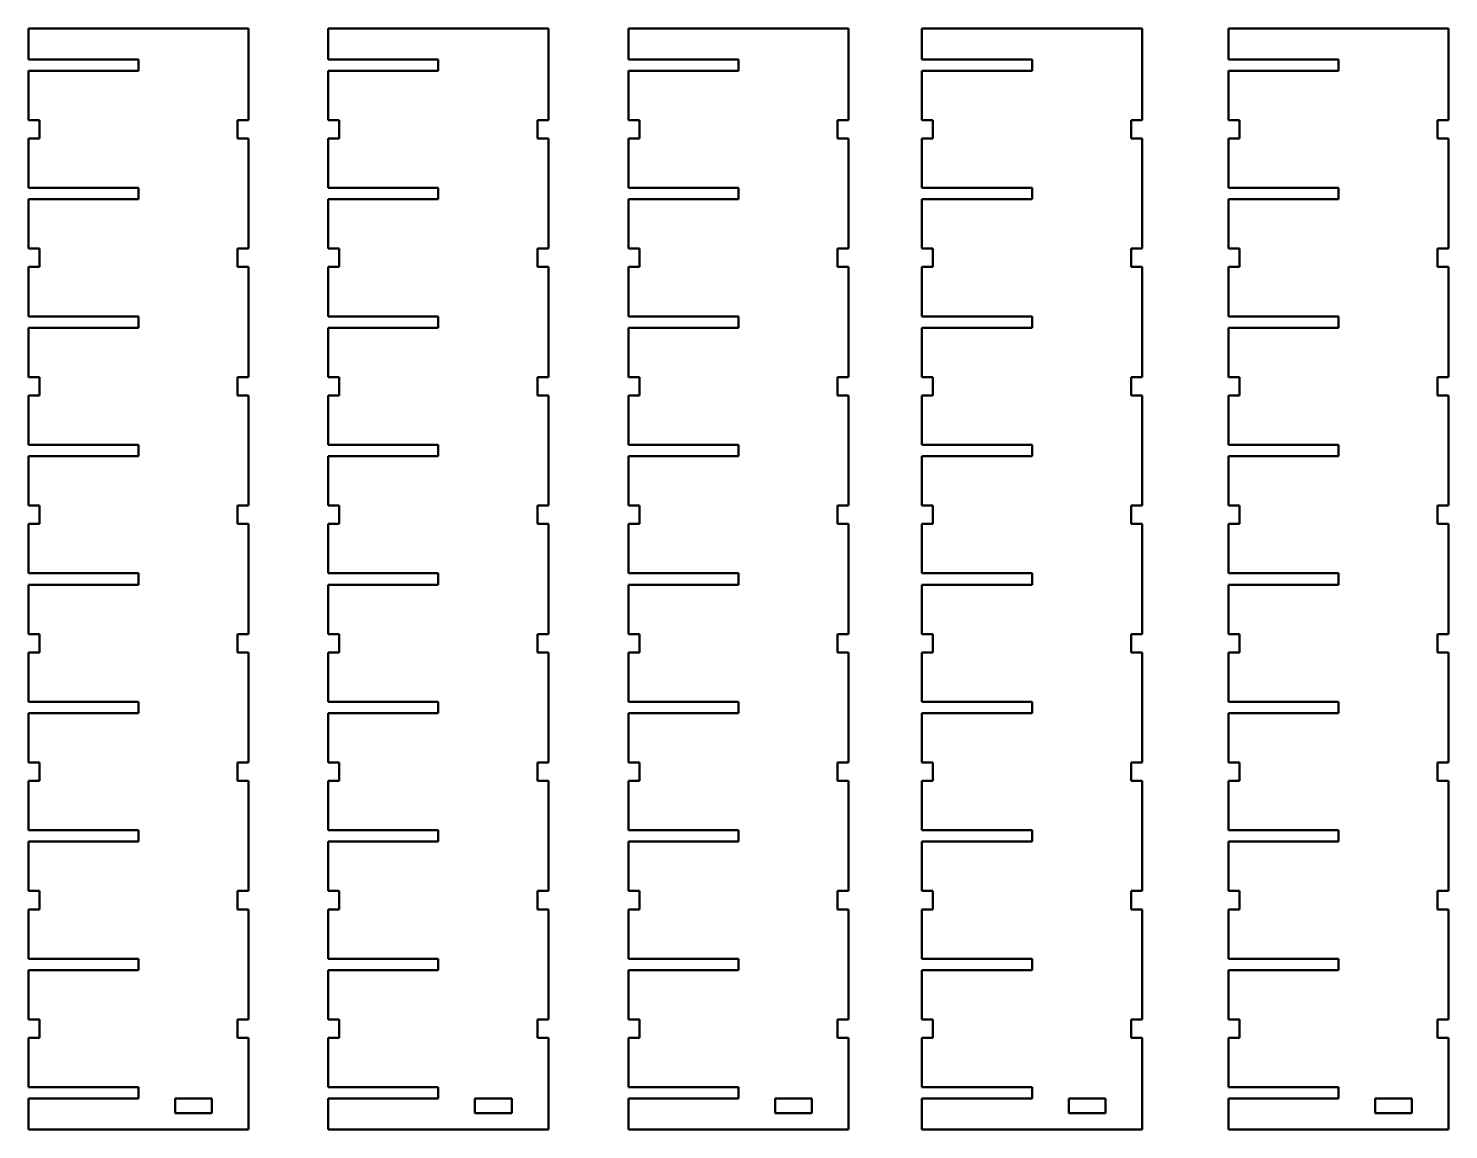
# Model space of a CAD drawing. Header units: millimetres. Extents: x 32 to 1182, y 13 to 883.
# Drawn here: x 34.2 to 421.2, y 572.5 to 872.5 of the extents above; entities that cross this region are included whole.
import ezdxf

# ---------------------------------------------------------------- set-up
doc = ezdxf.new("R2010")
doc.units = ezdxf.units.MM
doc.layers.add('Visible (ANSI)', color=7, linetype='Continuous', lineweight=50)

msp = doc.modelspace()

# ---------------------------------------------------------------- linework, layer by layer
at = {"layer": 'Visible (ANSI)'}
for p, q in [((94.16, 872.5), (34.16, 872.5)), ((34.16, 872.5), (34.16, 864.05)), ((94.16, 847.5), (94.16, 872.5)), ((175.88, 872.5), (115.88, 872.5)), ((115.88, 872.5), (115.88, 864.05)), ((175.88, 847.5), (175.88, 872.5)), ((257.7, 872.5), (197.7, 872.5)), ((197.7, 872.5), (197.7, 864.05)), ((257.7, 847.5), (257.7, 872.5)), ((337.71, 872.5), (277.71, 872.5)), ((277.71, 872.5), (277.71, 864.05)), ((337.71, 847.5), (337.71, 872.5)), ((421.25, 872.5), (361.25, 872.5)), ((361.25, 872.5), (361.25, 864.05)), ((421.25, 847.5), (421.25, 872.5)), ((34.16, 864.05), (64.16, 864.05)), ((64.16, 864.05), (64.16, 860.95)), ((115.88, 864.05), (145.88, 864.05)), ((145.88, 864.05), (145.88, 860.95)), ((197.7, 864.05), (227.7, 864.05)), ((227.7, 864.05), (227.7, 860.95)), ((277.71, 864.05), (307.71, 864.05)), ((307.71, 864.05), (307.71, 860.95)), ((361.25, 864.05), (391.25, 864.05)), ((391.25, 864.05), (391.25, 860.95)), ((34.16, 860.95), (34.16, 847.5)), ((64.16, 860.95), (34.16, 860.95)), ((115.88, 860.95), (115.88, 847.5)), ((145.88, 860.95), (115.88, 860.95)), ((197.7, 860.95), (197.7, 847.5)), ((227.7, 860.95), (197.7, 860.95)), ((277.71, 860.95), (277.71, 847.5)), ((307.71, 860.95), (277.71, 860.95)), ((361.25, 860.95), (361.25, 847.5)), ((391.25, 860.95), (361.25, 860.95)), ((34.16, 847.5), (37.16, 847.5)), ((37.16, 847.5), (37.16, 842.5)), ((91.16, 847.5), (94.16, 847.5)), ((91.16, 842.5), (91.16, 847.5)), ((115.88, 847.5), (118.88, 847.5)), ((118.88, 847.5), (118.88, 842.5)), ((172.88, 847.5), (175.88, 847.5)), ((172.88, 842.5), (172.88, 847.5)), ((197.7, 847.5), (200.7, 847.5)), ((200.7, 847.5), (200.7, 842.5)), ((254.7, 847.5), (257.7, 847.5)), ((254.7, 842.5), (254.7, 847.5)), ((277.71, 847.5), (280.71, 847.5)), ((280.71, 847.5), (280.71, 842.5)), ((334.71, 847.5), (337.71, 847.5)), ((334.71, 842.5), (334.71, 847.5)), ((361.25, 847.5), (364.25, 847.5)), ((364.25, 847.5), (364.25, 842.5)), ((418.25, 847.5), (421.25, 847.5)), ((418.25, 842.5), (418.25, 847.5)), ((34.16, 842.5), (34.16, 829.05)), ((37.16, 842.5), (34.16, 842.5)), ((94.16, 842.5), (91.16, 842.5)), ((94.16, 812.5), (94.16, 842.5)), ((115.88, 842.5), (115.88, 829.05)), ((118.88, 842.5), (115.88, 842.5)), ((175.88, 842.5), (172.88, 842.5)), ((175.88, 812.5), (175.88, 842.5)), ((197.7, 842.5), (197.7, 829.05)), ((200.7, 842.5), (197.7, 842.5)), ((257.7, 842.5), (254.7, 842.5)), ((257.7, 812.5), (257.7, 842.5)), ((277.71, 842.5), (277.71, 829.05)), ((280.71, 842.5), (277.71, 842.5)), ((337.71, 842.5), (334.71, 842.5)), ((337.71, 812.5), (337.71, 842.5)), ((361.25, 842.5), (361.25, 829.05)), ((364.25, 842.5), (361.25, 842.5)), ((421.25, 842.5), (418.25, 842.5)), ((421.25, 812.5), (421.25, 842.5)), ((34.16, 829.05), (64.16, 829.05)), ((64.16, 829.05), (64.16, 825.95)), ((115.88, 829.05), (145.88, 829.05)), ((145.88, 829.05), (145.88, 825.95)), ((197.7, 829.05), (227.7, 829.05)), ((227.7, 829.05), (227.7, 825.95)), ((277.71, 829.05), (307.71, 829.05)), ((307.71, 829.05), (307.71, 825.95)), ((361.25, 829.05), (391.25, 829.05)), ((391.25, 829.05), (391.25, 825.95)), ((34.16, 825.95), (34.16, 812.5)), ((64.16, 825.95), (34.16, 825.95)), ((115.88, 825.95), (115.88, 812.5)), ((145.88, 825.95), (115.88, 825.95)), ((197.7, 825.95), (197.7, 812.5)), ((227.7, 825.95), (197.7, 825.95)), ((277.71, 825.95), (277.71, 812.5)), ((307.71, 825.95), (277.71, 825.95)), ((361.25, 825.95), (361.25, 812.5)), ((391.25, 825.95), (361.25, 825.95)), ((34.16, 812.5), (37.16, 812.5)), ((37.16, 812.5), (37.16, 807.5)), ((91.16, 812.5), (94.16, 812.5)), ((91.16, 807.5), (91.16, 812.5)), ((115.88, 812.5), (118.88, 812.5)), ((118.88, 812.5), (118.88, 807.5)), ((172.88, 812.5), (175.88, 812.5)), ((172.88, 807.5), (172.88, 812.5)), ((197.7, 812.5), (200.7, 812.5)), ((200.7, 812.5), (200.7, 807.5)), ((254.7, 812.5), (257.7, 812.5)), ((254.7, 807.5), (254.7, 812.5)), ((277.71, 812.5), (280.71, 812.5)), ((280.71, 812.5), (280.71, 807.5)), ((334.71, 812.5), (337.71, 812.5)), ((334.71, 807.5), (334.71, 812.5)), ((361.25, 812.5), (364.25, 812.5)), ((364.25, 812.5), (364.25, 807.5)), ((418.25, 812.5), (421.25, 812.5)), ((418.25, 807.5), (418.25, 812.5)), ((34.16, 807.5), (34.16, 794.05)), ((37.16, 807.5), (34.16, 807.5)), ((94.16, 807.5), (91.16, 807.5)), ((94.16, 777.5), (94.16, 807.5)), ((115.88, 807.5), (115.88, 794.05)), ((118.88, 807.5), (115.88, 807.5)), ((175.88, 807.5), (172.88, 807.5)), ((175.88, 777.5), (175.88, 807.5)), ((197.7, 807.5), (197.7, 794.05)), ((200.7, 807.5), (197.7, 807.5)), ((257.7, 807.5), (254.7, 807.5)), ((257.7, 777.5), (257.7, 807.5)), ((277.71, 807.5), (277.71, 794.05)), ((280.71, 807.5), (277.71, 807.5)), ((337.71, 807.5), (334.71, 807.5)), ((337.71, 777.5), (337.71, 807.5)), ((361.25, 807.5), (361.25, 794.05)), ((364.25, 807.5), (361.25, 807.5)), ((421.25, 807.5), (418.25, 807.5)), ((421.25, 777.5), (421.25, 807.5)), ((34.16, 794.05), (64.16, 794.05)), ((64.16, 794.05), (64.16, 790.95)), ((115.88, 794.05), (145.88, 794.05)), ((145.88, 794.05), (145.88, 790.95)), ((197.7, 794.05), (227.7, 794.05)), ((227.7, 794.05), (227.7, 790.95)), ((277.71, 794.05), (307.71, 794.05)), ((307.71, 794.05), (307.71, 790.95)), ((361.25, 794.05), (391.25, 794.05)), ((391.25, 794.05), (391.25, 790.95)), ((34.16, 790.95), (34.16, 777.5)), ((64.16, 790.95), (34.16, 790.95)), ((115.88, 790.95), (115.88, 777.5)), ((145.88, 790.95), (115.88, 790.95)), ((197.7, 790.95), (197.7, 777.5)), ((227.7, 790.95), (197.7, 790.95)), ((277.71, 790.95), (277.71, 777.5)), ((307.71, 790.95), (277.71, 790.95)), ((361.25, 790.95), (361.25, 777.5)), ((391.25, 790.95), (361.25, 790.95)), ((34.16, 777.5), (37.16, 777.5)), ((37.16, 777.5), (37.16, 772.5)), ((91.16, 777.5), (94.16, 777.5)), ((91.16, 772.5), (91.16, 777.5)), ((115.88, 777.5), (118.88, 777.5)), ((118.88, 777.5), (118.88, 772.5)), ((172.88, 777.5), (175.88, 777.5)), ((172.88, 772.5), (172.88, 777.5)), ((197.7, 777.5), (200.7, 777.5)), ((200.7, 777.5), (200.7, 772.5)), ((254.7, 777.5), (257.7, 777.5)), ((254.7, 772.5), (254.7, 777.5)), ((277.71, 777.5), (280.71, 777.5)), ((280.71, 777.5), (280.71, 772.5)), ((334.71, 777.5), (337.71, 777.5)), ((334.71, 772.5), (334.71, 777.5)), ((361.25, 777.5), (364.25, 777.5)), ((364.25, 777.5), (364.25, 772.5)), ((418.25, 777.5), (421.25, 777.5)), ((418.25, 772.5), (418.25, 777.5)), ((34.16, 772.5), (34.16, 759.05)), ((37.16, 772.5), (34.16, 772.5)), ((94.16, 772.5), (91.16, 772.5)), ((94.16, 742.5), (94.16, 772.5)), ((115.88, 772.5), (115.88, 759.05)), ((118.88, 772.5), (115.88, 772.5)), ((175.88, 772.5), (172.88, 772.5)), ((175.88, 742.5), (175.88, 772.5)), ((197.7, 772.5), (197.7, 759.05)), ((200.7, 772.5), (197.7, 772.5)), ((257.7, 772.5), (254.7, 772.5)), ((257.7, 742.5), (257.7, 772.5)), ((277.71, 772.5), (277.71, 759.05)), ((280.71, 772.5), (277.71, 772.5)), ((337.71, 772.5), (334.71, 772.5)), ((337.71, 742.5), (337.71, 772.5)), ((361.25, 772.5), (361.25, 759.05)), ((364.25, 772.5), (361.25, 772.5)), ((421.25, 772.5), (418.25, 772.5)), ((421.25, 742.5), (421.25, 772.5)), ((34.16, 759.05), (64.16, 759.05)), ((64.16, 759.05), (64.16, 755.95)), ((115.88, 759.05), (145.88, 759.05)), ((145.88, 759.05), (145.88, 755.95)), ((197.7, 759.05), (227.7, 759.05)), ((227.7, 759.05), (227.7, 755.95)), ((277.71, 759.05), (307.71, 759.05)), ((307.71, 759.05), (307.71, 755.95)), ((361.25, 759.05), (391.25, 759.05)), ((391.25, 759.05), (391.25, 755.95)), ((34.16, 755.95), (34.16, 742.5)), ((64.16, 755.95), (34.16, 755.95)), ((115.88, 755.95), (115.88, 742.5)), ((145.88, 755.95), (115.88, 755.95)), ((197.7, 755.95), (197.7, 742.5)), ((227.7, 755.95), (197.7, 755.95)), ((277.71, 755.95), (277.71, 742.5)), ((307.71, 755.95), (277.71, 755.95)), ((361.25, 755.95), (361.25, 742.5)), ((391.25, 755.95), (361.25, 755.95)), ((34.16, 742.5), (37.16, 742.5)), ((37.16, 742.5), (37.16, 737.5)), ((91.16, 742.5), (94.16, 742.5)), ((91.16, 737.5), (91.16, 742.5)), ((115.88, 742.5), (118.88, 742.5)), ((118.88, 742.5), (118.88, 737.5)), ((172.88, 742.5), (175.88, 742.5)), ((172.88, 737.5), (172.88, 742.5)), ((197.7, 742.5), (200.7, 742.5)), ((200.7, 742.5), (200.7, 737.5)), ((254.7, 742.5), (257.7, 742.5)), ((254.7, 737.5), (254.7, 742.5)), ((277.71, 742.5), (280.71, 742.5)), ((280.71, 742.5), (280.71, 737.5)), ((334.71, 742.5), (337.71, 742.5)), ((334.71, 737.5), (334.71, 742.5)), ((361.25, 742.5), (364.25, 742.5)), ((364.25, 742.5), (364.25, 737.5)), ((418.25, 742.5), (421.25, 742.5)), ((418.25, 737.5), (418.25, 742.5)), ((34.16, 737.5), (34.16, 724.05)), ((37.16, 737.5), (34.16, 737.5)), ((94.16, 737.5), (91.16, 737.5)), ((94.16, 707.5), (94.16, 737.5)), ((115.88, 737.5), (115.88, 724.05)), ((118.88, 737.5), (115.88, 737.5)), ((175.88, 737.5), (172.88, 737.5)), ((175.88, 707.5), (175.88, 737.5)), ((197.7, 737.5), (197.7, 724.05)), ((200.7, 737.5), (197.7, 737.5)), ((257.7, 737.5), (254.7, 737.5)), ((257.7, 707.5), (257.7, 737.5)), ((277.71, 737.5), (277.71, 724.05)), ((280.71, 737.5), (277.71, 737.5)), ((337.71, 737.5), (334.71, 737.5)), ((337.71, 707.5), (337.71, 737.5)), ((361.25, 737.5), (361.25, 724.05)), ((364.25, 737.5), (361.25, 737.5)), ((421.25, 737.5), (418.25, 737.5)), ((421.25, 707.5), (421.25, 737.5)), ((34.16, 724.05), (64.16, 724.05)), ((64.16, 724.05), (64.16, 720.95)), ((115.88, 724.05), (145.88, 724.05)), ((145.88, 724.05), (145.88, 720.95)), ((197.7, 724.05), (227.7, 724.05)), ((227.7, 724.05), (227.7, 720.95)), ((277.71, 724.05), (307.71, 724.05)), ((307.71, 724.05), (307.71, 720.95)), ((361.25, 724.05), (391.25, 724.05)), ((391.25, 724.05), (391.25, 720.95)), ((34.16, 720.95), (34.16, 707.5)), ((64.16, 720.95), (34.16, 720.95)), ((115.88, 720.95), (115.88, 707.5)), ((145.88, 720.95), (115.88, 720.95)), ((197.7, 720.95), (197.7, 707.5)), ((227.7, 720.95), (197.7, 720.95)), ((277.71, 720.95), (277.71, 707.5)), ((307.71, 720.95), (277.71, 720.95)), ((361.25, 720.95), (361.25, 707.5)), ((391.25, 720.95), (361.25, 720.95)), ((34.16, 707.5), (37.16, 707.5)), ((37.16, 707.5), (37.16, 702.5)), ((91.16, 707.5), (94.16, 707.5)), ((91.16, 702.5), (91.16, 707.5)), ((115.88, 707.5), (118.88, 707.5)), ((118.88, 707.5), (118.88, 702.5)), ((172.88, 707.5), (175.88, 707.5)), ((172.88, 702.5), (172.88, 707.5)), ((197.7, 707.5), (200.7, 707.5)), ((200.7, 707.5), (200.7, 702.5)), ((254.7, 707.5), (257.7, 707.5)), ((254.7, 702.5), (254.7, 707.5)), ((277.71, 707.5), (280.71, 707.5)), ((280.71, 707.5), (280.71, 702.5)), ((334.71, 707.5), (337.71, 707.5)), ((334.71, 702.5), (334.71, 707.5)), ((361.25, 707.5), (364.25, 707.5)), ((364.25, 707.5), (364.25, 702.5)), ((418.25, 707.5), (421.25, 707.5)), ((418.25, 702.5), (418.25, 707.5)), ((34.16, 702.5), (34.16, 689.05)), ((37.16, 702.5), (34.16, 702.5)), ((94.16, 702.5), (91.16, 702.5)), ((94.16, 672.5), (94.16, 702.5)), ((115.88, 702.5), (115.88, 689.05)), ((118.88, 702.5), (115.88, 702.5)), ((175.88, 702.5), (172.88, 702.5)), ((175.88, 672.5), (175.88, 702.5)), ((197.7, 702.5), (197.7, 689.05)), ((200.7, 702.5), (197.7, 702.5)), ((257.7, 702.5), (254.7, 702.5)), ((257.7, 672.5), (257.7, 702.5)), ((277.71, 702.5), (277.71, 689.05)), ((280.71, 702.5), (277.71, 702.5)), ((337.71, 702.5), (334.71, 702.5)), ((337.71, 672.5), (337.71, 702.5)), ((361.25, 702.5), (361.25, 689.05)), ((364.25, 702.5), (361.25, 702.5)), ((421.25, 702.5), (418.25, 702.5)), ((421.25, 672.5), (421.25, 702.5)), ((34.16, 689.05), (64.16, 689.05)), ((64.16, 689.05), (64.16, 685.95)), ((115.88, 689.05), (145.88, 689.05)), ((145.88, 689.05), (145.88, 685.95)), ((197.7, 689.05), (227.7, 689.05)), ((227.7, 689.05), (227.7, 685.95)), ((277.71, 689.05), (307.71, 689.05)), ((307.71, 689.05), (307.71, 685.95)), ((361.25, 689.05), (391.25, 689.05)), ((391.25, 689.05), (391.25, 685.95)), ((34.16, 685.95), (34.16, 672.5)), ((64.16, 685.95), (34.16, 685.95)), ((115.88, 685.95), (115.88, 672.5)), ((145.88, 685.95), (115.88, 685.95)), ((197.7, 685.95), (197.7, 672.5)), ((227.7, 685.95), (197.7, 685.95)), ((277.71, 685.95), (277.71, 672.5)), ((307.71, 685.95), (277.71, 685.95)), ((361.25, 685.95), (361.25, 672.5)), ((391.25, 685.95), (361.25, 685.95)), ((34.16, 672.5), (37.16, 672.5)), ((37.16, 672.5), (37.16, 667.5)), ((91.16, 672.5), (94.16, 672.5)), ((91.16, 667.5), (91.16, 672.5)), ((115.88, 672.5), (118.88, 672.5)), ((118.88, 672.5), (118.88, 667.5)), ((172.88, 672.5), (175.88, 672.5)), ((172.88, 667.5), (172.88, 672.5)), ((197.7, 672.5), (200.7, 672.5)), ((200.7, 672.5), (200.7, 667.5)), ((254.7, 672.5), (257.7, 672.5)), ((254.7, 667.5), (254.7, 672.5)), ((277.71, 672.5), (280.71, 672.5)), ((280.71, 672.5), (280.71, 667.5)), ((334.71, 672.5), (337.71, 672.5)), ((334.71, 667.5), (334.71, 672.5)), ((361.25, 672.5), (364.25, 672.5)), ((364.25, 672.5), (364.25, 667.5)), ((418.25, 672.5), (421.25, 672.5)), ((418.25, 667.5), (418.25, 672.5)), ((34.16, 667.5), (34.16, 654.05)), ((37.16, 667.5), (34.16, 667.5)), ((94.16, 667.5), (91.16, 667.5)), ((94.16, 637.5), (94.16, 667.5)), ((115.88, 667.5), (115.88, 654.05)), ((118.88, 667.5), (115.88, 667.5)), ((175.88, 667.5), (172.88, 667.5)), ((175.88, 637.5), (175.88, 667.5)), ((197.7, 667.5), (197.7, 654.05)), ((200.7, 667.5), (197.7, 667.5)), ((257.7, 667.5), (254.7, 667.5)), ((257.7, 637.5), (257.7, 667.5)), ((277.71, 667.5), (277.71, 654.05)), ((280.71, 667.5), (277.71, 667.5)), ((337.71, 667.5), (334.71, 667.5)), ((337.71, 637.5), (337.71, 667.5)), ((361.25, 667.5), (361.25, 654.05)), ((364.25, 667.5), (361.25, 667.5)), ((421.25, 667.5), (418.25, 667.5)), ((421.25, 637.5), (421.25, 667.5)), ((34.16, 654.05), (64.16, 654.05)), ((34.16, 650.95), (34.16, 637.5)), ((64.16, 650.95), (34.16, 650.95)), ((64.16, 654.05), (64.16, 650.95)), ((115.88, 654.05), (145.88, 654.05)), ((115.88, 650.95), (115.88, 637.5)), ((145.88, 650.95), (115.88, 650.95)), ((145.88, 654.05), (145.88, 650.95)), ((197.7, 654.05), (227.7, 654.05)), ((197.7, 650.95), (197.7, 637.5)), ((227.7, 650.95), (197.7, 650.95)), ((227.7, 654.05), (227.7, 650.95)), ((277.71, 654.05), (307.71, 654.05)), ((277.71, 650.95), (277.71, 637.5)), ((307.71, 650.95), (277.71, 650.95)), ((307.71, 654.05), (307.71, 650.95)), ((361.25, 654.05), (391.25, 654.05)), ((361.25, 650.95), (361.25, 637.5)), ((391.25, 650.95), (361.25, 650.95)), ((391.25, 654.05), (391.25, 650.95)), ((34.16, 637.5), (37.16, 637.5)), ((37.16, 637.5), (37.16, 632.5)), ((91.16, 637.5), (94.16, 637.5)), ((91.16, 632.5), (91.16, 637.5)), ((115.88, 637.5), (118.88, 637.5)), ((118.88, 637.5), (118.88, 632.5)), ((172.88, 637.5), (175.88, 637.5)), ((172.88, 632.5), (172.88, 637.5)), ((197.7, 637.5), (200.7, 637.5)), ((200.7, 637.5), (200.7, 632.5)), ((254.7, 637.5), (257.7, 637.5)), ((254.7, 632.5), (254.7, 637.5)), ((277.71, 637.5), (280.71, 637.5)), ((280.71, 637.5), (280.71, 632.5)), ((334.71, 637.5), (337.71, 637.5)), ((334.71, 632.5), (334.71, 637.5)), ((361.25, 637.5), (364.25, 637.5)), ((364.25, 637.5), (364.25, 632.5)), ((418.25, 637.5), (421.25, 637.5)), ((418.25, 632.5), (418.25, 637.5)), ((34.16, 632.5), (34.16, 619.05)), ((37.16, 632.5), (34.16, 632.5)), ((94.16, 632.5), (91.16, 632.5)), ((94.16, 602.5), (94.16, 632.5)), ((115.88, 632.5), (115.88, 619.05)), ((118.88, 632.5), (115.88, 632.5)), ((175.88, 632.5), (172.88, 632.5)), ((175.88, 602.5), (175.88, 632.5)), ((197.7, 632.5), (197.7, 619.05)), ((200.7, 632.5), (197.7, 632.5)), ((257.7, 632.5), (254.7, 632.5)), ((257.7, 602.5), (257.7, 632.5)), ((277.71, 632.5), (277.71, 619.05)), ((280.71, 632.5), (277.71, 632.5)), ((337.71, 632.5), (334.71, 632.5)), ((337.71, 602.5), (337.71, 632.5)), ((361.25, 632.5), (361.25, 619.05)), ((364.25, 632.5), (361.25, 632.5)), ((421.25, 632.5), (418.25, 632.5)), ((421.25, 602.5), (421.25, 632.5)), ((34.16, 619.05), (64.16, 619.05)), ((34.16, 615.95), (34.16, 602.5)), ((64.16, 615.95), (34.16, 615.95)), ((64.16, 619.05), (64.16, 615.95)), ((115.88, 619.05), (145.88, 619.05)), ((115.88, 615.95), (115.88, 602.5)), ((145.88, 615.95), (115.88, 615.95)), ((145.88, 619.05), (145.88, 615.95)), ((197.7, 619.05), (227.7, 619.05)), ((197.7, 615.95), (197.7, 602.5)), ((227.7, 615.95), (197.7, 615.95)), ((227.7, 619.05), (227.7, 615.95)), ((277.71, 619.05), (307.71, 619.05)), ((277.71, 615.95), (277.71, 602.5)), ((307.71, 615.95), (277.71, 615.95)), ((307.71, 619.05), (307.71, 615.95)), ((361.25, 619.05), (391.25, 619.05)), ((361.25, 615.95), (361.25, 602.5)), ((391.25, 615.95), (361.25, 615.95)), ((391.25, 619.05), (391.25, 615.95)), ((34.16, 602.5), (37.16, 602.5)), ((37.16, 602.5), (37.16, 597.5)), ((91.16, 602.5), (94.16, 602.5)), ((91.16, 597.5), (91.16, 602.5)), ((115.88, 602.5), (118.88, 602.5)), ((118.88, 602.5), (118.88, 597.5)), ((172.88, 602.5), (175.88, 602.5)), ((172.88, 597.5), (172.88, 602.5)), ((197.7, 602.5), (200.7, 602.5)), ((200.7, 602.5), (200.7, 597.5)), ((254.7, 602.5), (257.7, 602.5)), ((254.7, 597.5), (254.7, 602.5)), ((277.71, 602.5), (280.71, 602.5)), ((280.71, 602.5), (280.71, 597.5)), ((334.71, 602.5), (337.71, 602.5)), ((334.71, 597.5), (334.71, 602.5)), ((361.25, 602.5), (364.25, 602.5)), ((364.25, 602.5), (364.25, 597.5)), ((418.25, 602.5), (421.25, 602.5)), ((418.25, 597.5), (418.25, 602.5)), ((34.16, 597.5), (34.16, 584.05)), ((37.16, 597.5), (34.16, 597.5)), ((94.16, 597.5), (91.16, 597.5)), ((94.16, 572.5), (94.16, 597.5)), ((115.88, 597.5), (115.88, 584.05)), ((118.88, 597.5), (115.88, 597.5)), ((175.88, 597.5), (172.88, 597.5)), ((175.88, 572.5), (175.88, 597.5)), ((197.7, 597.5), (197.7, 584.05)), ((200.7, 597.5), (197.7, 597.5)), ((257.7, 597.5), (254.7, 597.5)), ((257.7, 572.5), (257.7, 597.5)), ((277.71, 597.5), (277.71, 584.05)), ((280.71, 597.5), (277.71, 597.5)), ((337.71, 597.5), (334.71, 597.5)), ((337.71, 572.5), (337.71, 597.5)), ((361.25, 597.5), (361.25, 584.05)), ((364.25, 597.5), (361.25, 597.5)), ((421.25, 597.5), (418.25, 597.5)), ((421.25, 572.5), (421.25, 597.5)), ((34.16, 584.05), (64.16, 584.05)), ((34.16, 580.95), (34.16, 572.5)), ((64.16, 580.95), (34.16, 580.95)), ((64.16, 584.05), (64.16, 580.95)), ((74.16, 580.95), (84.16, 580.95)), ((74.16, 576.95), (74.16, 580.95)), ((84.16, 580.95), (84.16, 576.95)), ((115.88, 584.05), (145.88, 584.05)), ((115.88, 580.95), (115.88, 572.5)), ((145.88, 580.95), (115.88, 580.95)), ((145.88, 584.05), (145.88, 580.95)), ((155.88, 580.95), (165.88, 580.95)), ((155.88, 576.95), (155.88, 580.95)), ((165.88, 580.95), (165.88, 576.95)), ((197.7, 584.05), (227.7, 584.05)), ((197.7, 580.95), (197.7, 572.5)), ((227.7, 580.95), (197.7, 580.95)), ((227.7, 584.05), (227.7, 580.95)), ((237.7, 580.95), (247.7, 580.95)), ((237.7, 576.95), (237.7, 580.95)), ((247.7, 580.95), (247.7, 576.95)), ((277.71, 584.05), (307.71, 584.05)), ((277.71, 580.95), (277.71, 572.5)), ((307.71, 580.95), (277.71, 580.95)), ((307.71, 584.05), (307.71, 580.95)), ((317.71, 580.95), (327.71, 580.95)), ((317.71, 576.95), (317.71, 580.95)), ((327.71, 580.95), (327.71, 576.95)), ((361.25, 584.05), (391.25, 584.05)), ((361.25, 580.95), (361.25, 572.5)), ((391.25, 580.95), (361.25, 580.95)), ((391.25, 584.05), (391.25, 580.95)), ((401.25, 580.95), (411.25, 580.95)), ((401.25, 576.95), (401.25, 580.95)), ((411.25, 580.95), (411.25, 576.95)), ((84.16, 576.95), (74.16, 576.95)), ((165.88, 576.95), (155.88, 576.95)), ((247.7, 576.95), (237.7, 576.95)), ((327.71, 576.95), (317.71, 576.95)), ((411.25, 576.95), (401.25, 576.95)), ((34.16, 572.5), (94.16, 572.5)), ((115.88, 572.5), (175.88, 572.5)), ((197.7, 572.5), (257.7, 572.5)), ((277.71, 572.5), (337.71, 572.5)), ((361.25, 572.5), (421.25, 572.5))]:
    msp.add_line(p, q, dxfattribs=at)

doc.saveas('drawing.dxf')
